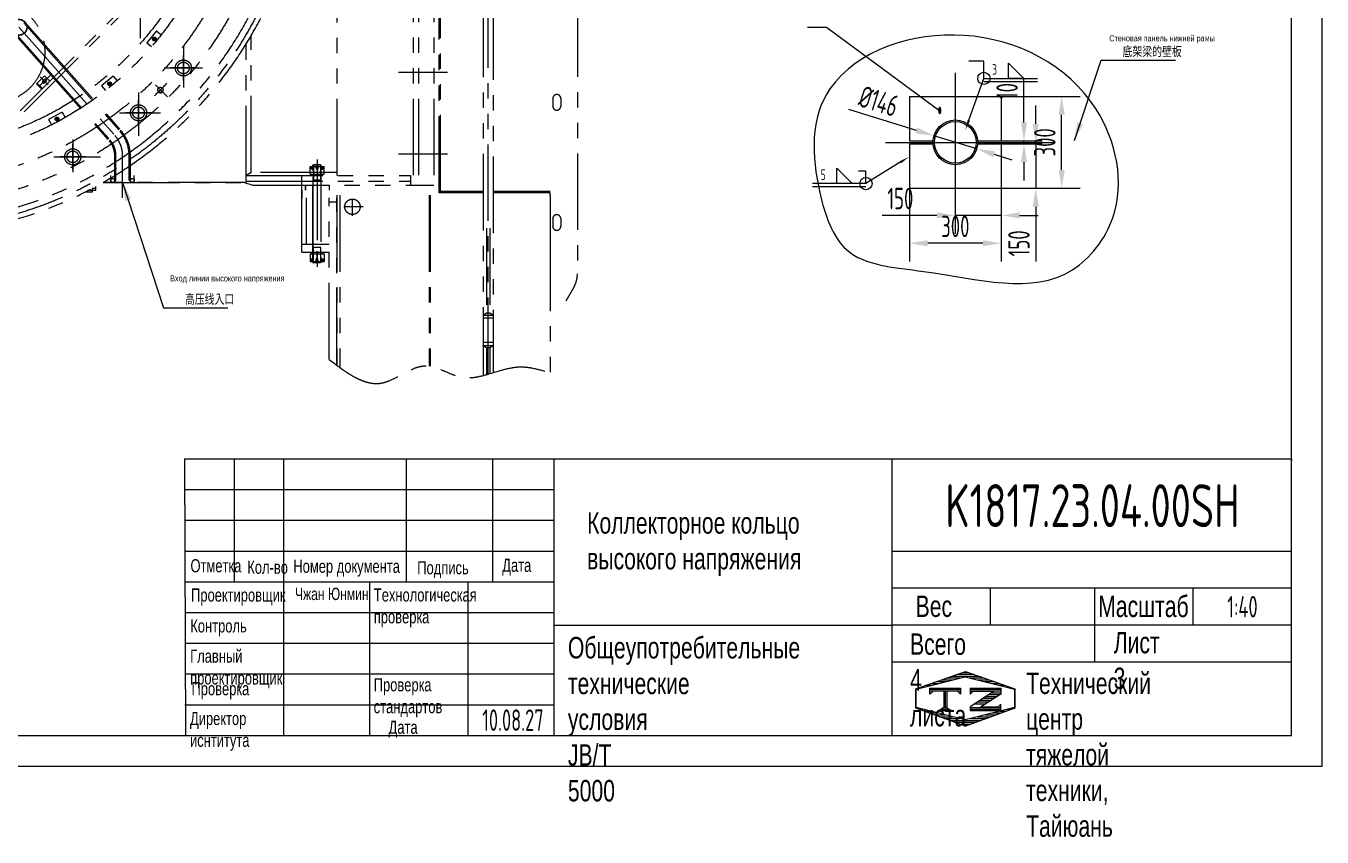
# Model space of a CAD drawing. Header units: millimetres. Extents: x 0 to 16800, y -463 to 11880.
# Drawn here: x 8334 to 16800, y -463 to 4831 of the extents above; entities that cross this region are included whole.
import ezdxf
from ezdxf.enums import TextEntityAlignment as Align

# ---------------------------------------------------------------- set-up
doc = ezdxf.new("R2010")
doc.units = ezdxf.units.MM
doc.header["$LTSCALE"] = 400
for name, pattern in [('F', [0.75, 0.5, -0.25]), ('G', [2, 1.25, -0.25, 0.25, -0.25]), ('K', [2.5, 1.25, -0.25, 0.25, -0.25, 0.25, -0.25])]:
    doc.linetypes.add(name, pattern=pattern)
for name, color, linetype in [('01', 7, 'Continuous'), ('02', 1, 'Continuous'), ('04', 2, 'F'), ('05', 4, 'G'), ('07', 6, 'K'), ('08', 1, 'Continuous'), ('11', 3, 'Continuous'), ('13', 3, 'Continuous'), ('THICK', 7, 'Continuous')]:
    doc.layers.add(name, color=color, linetype=linetype)
doc.styles.get("Standard").update_dxf_attribs({"font": 'isocp', "width": 0.707, "bigfont": 'intecad.shx'})
doc.dimstyles.new('INTE', dxfattribs={"dimscale": 40, "dimtxt": 3.5, "dimasz": 3, "dimexe": 3, "dimexo": 0, "dimgap": 1, "dimtad": 1, "dimdec": 1, "dimdsep": 46, "dimtxsty": 'Standard', "dimcen": 0, "dimclrd": 1, "dimclre": 1, "dimclrt": 3, "dimaunit": 1, "dimadec": 0, "dimazin": 0, "dimtfac": 1, "dimtdec": 1, "dimtmove": 0, "dimatfit": 0, "dimfxl": 1, "dimarcsym": 0})

# ---------------------------------------------------------------- blocks, each defined once
blk = doc.blocks.new('fesfewr')
at = {"layer": '07', "color": 6, "linetype": 'K'}
for p, q in [((41078.7, 9495), (41078.7, 4929.7)), ((41114.2, 9495), (41114.2, 4929.7)), ((41212.9, 9495), (41212.9, 4929.7)), ((40581.3, 4993), (40581.3, 9438)), ((38511.3, 5415.2), (39568.6, 6472.4)), ((38537.3, 5408.6), (39584.8, 6456.2)), ((39296.4, 5889.8), (39296.4, 6221.8)), ((39402.1, 5937.7), (39338.7, 5860.4)), ((39402.1, 5937.7), (39433.1, 5912.3)), ((39338.7, 5860.4), (39369.6, 5835)), ((39376, 5892.6), (39399.3, 5877)), ((39395.8, 5896.2), (39380, 5872.6)), ((39384.5, 5891.7), (39380, 5885.1)), ((39380, 5885.1), (39383.6, 5877.9)), ((39383.6, 5877.9), (39391.6, 5877.4)), ((39392.5, 5891.2), (39384.5, 5891.7)), ((39391.6, 5877.4), (39396, 5884)), ((39396, 5884), (39392.5, 5891.2)), ((39987.4, 4948.5), (39987.4, 5852.3)), ((40020.4, 5014), (40020.4, 5907.5)), ((39577.7, 5832.8), (39577.7, 5568.1)), ((39577.7, 5612.8), (39577.7, 5778)), ((39452.5, 5695.4), (39701.6, 5695.4)), ((39660.2, 5695.4), (39495.1, 5695.4)), ((38670.2, 5644.8), (38617.2, 5591.7)), ((38652.5, 5556.4), (38617.2, 5591.7)), ((38656.7, 5560.6), (38621.4, 5596)), ((38638.8, 5578), (38707.2, 5646.4)), ((38694.2, 5585.4), (38641.6, 5638)), ((38660.3, 5612.2), (38667.4, 5619.3)), ((38705.5, 5609.4), (38670.2, 5644.8)), ((38673, 5599.5), (38680.1, 5606.6)), ((39120, 5641.7), (39042.7, 5578.2)), ((39085.6, 5602.5), (39105.4, 5582.7)), ((39105.7, 5602.2), (39085.6, 5582.1)), ((39093.7, 5600), (39088.1, 5594.4)), ((39088.1, 5594.4), (39090.1, 5586.7)), ((39101.5, 5598), (39093.7, 5600)), ((39097.9, 5584.6), (39103.5, 5590.2)), ((39103.5, 5590.2), (39101.5, 5598)), ((39120, 5641.7), (39145.4, 5610.7)), ((41301.9, 5666.2), (40982, 5666.2)), ((39042.7, 5578.2), (39068.1, 5547.3)), ((39090.1, 5586.7), (39097.9, 5584.6)), ((39284.9, 5534.6), (39284.9, 5251.6)), ((39394.9, 5585.5), (39473.9, 5506.5)), ((39284.9, 5320.1), (39284.9, 5485.3)), ((38785.5, 5406.4), (38697.3, 5359.2)), ((38697.3, 5359.2), (38716.2, 5324)), ((38763.8, 5370.5), (38740.2, 5354.7)), ((38744.1, 5374.7), (38759.7, 5351.4)), ((38751.6, 5370.7), (38745, 5366.3)), ((38745, 5366.3), (38745.5, 5358.3)), ((38745.5, 5358.3), (38752.7, 5354.7)), ((38758.8, 5367.2), (38751.6, 5370.7)), ((38752.7, 5354.7), (38759.3, 5359.2)), ((38759.3, 5359.2), (38758.8, 5367.2)), ((38785.5, 5406.4), (38804.4, 5371.1)), ((39159.9, 5402.7), (39428.3, 5402.7)), ((39367.5, 5402.7), (39202.4, 5402.7)), ((38855, 5229.5), (38855, 5016.1)), ((38855, 5032.8), (38855, 5198)), ((38731.9, 5115.4), (39037, 5115.4)), ((38937.5, 5115.4), (38772.4, 5115.4)), ((40450.8, 5085.4), (40450.8, 4870.7)), ((41301.9, 5132.8), (40982, 5132.8)), ((40020.4, 5014), (39987.4, 4993)), ((40581.3, 5014), (40020.4, 5014)), ((39006.4, 4898), (39006.4, 4922.6)), ((39976.3, 4948), (39052, 4948)), ((39052.9, 4948.5), (39987.4, 4948.5)), ((39976.3, 4948), (40030.7, 4929.7)), ((39987.4, 4993), (41060.4, 4993)), ((39987.4, 4955.9), (41060.4, 4955.9)), ((40030.7, 4929.7), (41212.9, 4929.7)), ((41060.4, 4993), (41060.4, 4929.7)), ((38980.9, 4884.5), (38933.4, 4884.5)), ((38959.8, 4898), (39006.4, 4898)), ((38980.9, 4909), (38980.9, 4884.5)), ((38982.8, 4910), (39006.4, 4910))]:
    blk.add_line(p, q, dxfattribs=at)
at = {"layer": '07', "color": 6, "linetype": 'K', "ltscale": 1.333333}
for p, q in [((38465.4, 5926.8), (39091.8, 5220.9)), ((38471.4, 5932.1), (39097.8, 5226.2)), ((38503.6, 5960.7), (39130, 5254.8)), ((38535.7, 5989.2), (39162.1, 5283.3)), ((38541.7, 5994.5), (39168.1, 5288.6)), ((39129.4, 4958), (39129.4, 5122)), ((39137.4, 4962), (39137.4, 5122)), ((39180.4, 4846.7), (39180.4, 5122)), ((39223.4, 4962), (39223.4, 5122)), ((39231.4, 4958), (39231.4, 5122)), ((39104.4, 4948), (39104.4, 4993)), ((39133.4, 4958), (39124.2, 4950.9)), ((39129.4, 4958), (39133.4, 4958)), ((39133.4, 4958), (39137.4, 4962)), ((39227.4, 4958), (39223.4, 4962)), ((39227.4, 4958), (39231.4, 4958)), ((39227.4, 4958), (39236.5, 4950.9)), ((39256.4, 4948), (39256.4, 4993))]:
    blk.add_line(p, q, dxfattribs=at)
at = {"layer": '07', "color": 6, "linetype": 'K'}
for centre, radius in [((37758.4, 7222), 2583.9), ((37758.4, 7222), 2432), ((37758.4, 7222), 2286), ((37758.4, 7222), 2126), ((37758.4, 7222), 2057.4), ((38342.4, 5799.5), 330), ((38503.6, 5960.7), 52.5), ((38503.6, 5960.7), 51), ((39388, 5884.6), 12), ((39388, 5884.6), 8), ((39577.7, 5695.4), 52.5), ((39577.7, 5695.4), 38), ((39577.7, 5695.4), 38), ((39095.8, 5592.3), 12), ((39095.8, 5592.3), 8), ((39427.7, 5552.7), 17), ((39284.9, 5402.7), 52.5), ((39284.9, 5402.7), 38), ((39284.9, 5402.7), 38), ((38752.2, 5362.7), 12), ((38752.2, 5362.7), 8), ((38855, 5115.4), 52.5), ((38855, 5115.4), 38), ((38855, 5115.4), 38)]:
    blk.add_circle(centre, radius, dxfattribs=at)
at = {"layer": '07', "color": 6, "linetype": 'K', "ltscale": 1.333333}
for centre in [(39116.9, 4961), (39243.9, 4961)]:
    blk.add_circle(centre, 12.5, dxfattribs=at)
at = {"layer": '07', "color": 6, "linetype": 'K'}
for centre, radius, start, end in [((37758.4, 7222), 2616.2, 277.90977, 74.90107), ((37758.4, 7222), 2543.4, 278.73819, 81.26181), ((38666.6, 5605.9), 9, 135, 315), ((38673.7, 5612.9), 9, 315, 135), ((37758.4, 7222), 2360.7, 313.7054, 316.4616), ((39427.7, 5552.7), 19, 135, 45.23057)]:
    blk.add_arc(centre, radius, start, end, dxfattribs=at)
at = {"layer": '07', "color": 6, "linetype": 'K', "ltscale": 1.333333}
for radius in [200, 243, 251, 149, 157]:
    blk.add_arc((38980.4, 5122), radius, 0, 41.58483, dxfattribs=at)
blk = doc.blocks.new('*D113')
at = {"layer": '08', "color": 1, "lineweight": -2, "ltscale": 2}
for p, q in [((14404.6, 3728.9), (14404.6, 3474.6)), ((14704.6, 3771.2), (14704.6, 3474.6)), ((14284.6, 3594.6), (13926.2, 3594.6)), ((14704.6, 3594.6), (14404.6, 3594.6)), ((14824.6, 3594.6), (14944.6, 3594.6))]:
    blk.add_line(p, q, dxfattribs=at)
at = {"layer": '08', "color": 1, "ltscale": 2}
for points in [[(14284.6, 3614.6), (14284.6, 3574.6), (14404.6, 3594.6)], [(14824.6, 3614.6), (14824.6, 3574.6), (14704.6, 3594.6)]]:
    blk.add_solid(points, dxfattribs=at)
at = {"layer": 'Defpoints', "color": 0, "ltscale": 2}
for p in [(14404.6, 3728.9), (14704.6, 3771.2), (14404.6, 3594.6)]:
    blk.add_point(p, dxfattribs=at)
at = {"layer": '08', "color": 3, "ltscale": 2, "insert": (14045.4, 3704.6), "char_height": 140, "attachment_point": 5}
blk.add_mtext('150', dxfattribs=at)
blk = doc.blocks.new('*D114')
at = {"layer": '08', "color": 1, "lineweight": -2, "ltscale": 2}
for p, q in [((14104.6, 3771.2), (14104.6, 3292.7)), ((14704.6, 3771.2), (14704.6, 3292.7)), ((14584.6, 3412.7), (14224.6, 3412.7))]:
    blk.add_line(p, q, dxfattribs=at)
at = {"layer": '08', "color": 1, "ltscale": 2}
for points in [[(14224.6, 3432.7), (14224.6, 3392.7), (14104.6, 3412.7)], [(14584.6, 3432.7), (14584.6, 3392.7), (14704.6, 3412.7)]]:
    blk.add_solid(points, dxfattribs=at)
at = {"layer": 'Defpoints', "color": 0, "ltscale": 2}
for p in [(14104.6, 3771.2), (14704.6, 3771.2), (14104.6, 3412.7)]:
    blk.add_point(p, dxfattribs=at)
at = {"layer": '08', "color": 3, "ltscale": 2, "insert": (14404.6, 3522.7), "char_height": 140, "attachment_point": 5}
blk.add_mtext('300', dxfattribs=at)
blk = doc.blocks.new('*D115')
at = {"layer": '08', "color": 1, "lineweight": -2, "ltscale": 2}
for p, q in [((14929.8, 4191.2), (14929.8, 4311.2)), ((14757.4, 4071.2), (15049.8, 4071.2)), ((14929.8, 4071.2), (14929.8, 3771.2)), ((14704.6, 3771.2), (15049.8, 3771.2)), ((14929.8, 3651.2), (14929.8, 3292.7))]:
    blk.add_line(p, q, dxfattribs=at)
at = {"layer": '08', "color": 1, "ltscale": 2}
for points in [[(14909.8, 4191.2), (14949.8, 4191.2), (14929.8, 4071.2)], [(14909.8, 3651.2), (14949.8, 3651.2), (14929.8, 3771.2)]]:
    blk.add_solid(points, dxfattribs=at)
at = {"layer": 'Defpoints', "color": 0, "ltscale": 2}
for p in [(14757.4, 4071.2), (14704.6, 3771.2), (14929.8, 3771.2)]:
    blk.add_point(p, dxfattribs=at)
at = {"layer": '08', "color": 3, "ltscale": 2, "insert": (14819.8, 3411.9), "char_height": 140, "attachment_point": 5, "rotation": 90}
blk.add_mtext('150', dxfattribs=at)
blk = doc.blocks.new('*D116')
at = {"layer": '08', "color": 1, "lineweight": -2, "ltscale": 2}
for p, q in [((14704.6, 4371.2), (15219.1, 4371.2)), ((15099.1, 3891.2), (15099.1, 4251.2)), ((14704.6, 3771.2), (15219.1, 3771.2))]:
    blk.add_line(p, q, dxfattribs=at)
at = {"layer": '08', "color": 1, "ltscale": 2}
for points in [[(15079.1, 4251.2), (15119.1, 4251.2), (15099.1, 4371.2)], [(15079.1, 3891.2), (15119.1, 3891.2), (15099.1, 3771.2)]]:
    blk.add_solid(points, dxfattribs=at)
at = {"layer": 'Defpoints', "color": 0, "ltscale": 2}
for p in [(14704.6, 4371.2), (15099.1, 4371.2), (14704.6, 3771.2)]:
    blk.add_point(p, dxfattribs=at)
at = {"layer": '08', "color": 3, "ltscale": 2, "insert": (14989.1, 4071.2), "char_height": 140, "attachment_point": 5, "rotation": 90}
blk.add_mtext('300', dxfattribs=at)
blk = doc.blocks.new('*D117')
at = {"layer": '08', "color": 1, "lineweight": -2, "ltscale": 2}
for p, q in [((14852.8, 4201.2), (14852.8, 4490.3)), ((14704.6, 4081.2), (14972.8, 4081.2)), ((14852.8, 4061.2), (14852.8, 4081.2)), ((14704.6, 4061.2), (14972.8, 4061.2)), ((14852.8, 3941.2), (14852.8, 3821.2))]:
    blk.add_line(p, q, dxfattribs=at)
at = {"layer": '08', "color": 1, "ltscale": 2}
for points in [[(14832.8, 4201.2), (14872.8, 4201.2), (14852.8, 4081.2)], [(14832.8, 3941.2), (14872.8, 3941.2), (14852.8, 4061.2)]]:
    blk.add_solid(points, dxfattribs=at)
at = {"layer": 'Defpoints', "color": 0, "ltscale": 2}
for p in [(14704.6, 4081.2), (14852.8, 4081.2), (14704.6, 4061.2)]:
    blk.add_point(p, dxfattribs=at)
at = {"layer": '08', "color": 3, "ltscale": 2, "insert": (14742.8, 4405.7), "char_height": 140, "attachment_point": 5, "rotation": 90}
blk.add_mtext('10', dxfattribs=at)
blk = doc.blocks.new('*D124')
at = {"layer": '08', "color": 1, "lineweight": -2, "ltscale": 2}
for p, q in [((14150.3, 4149.2), (13708.4, 4284.9)), ((14544.2, 4028.3), (14265, 4114)), ((14658.9, 3993.1), (14773.6, 3957.9))]:
    blk.add_line(p, q, dxfattribs=at)
at = {"layer": '08', "color": 1, "ltscale": 2}
for points in [[(14156.2, 4168.3), (14144.5, 4130.1), (14265, 4114)], [(14664.8, 4012.2), (14653, 3974), (14544.2, 4028.3)]]:
    blk.add_solid(points, dxfattribs=at)
at = {"layer": 'Defpoints', "color": 0, "ltscale": 2}
for p in [(14265, 4114), (14544.2, 4028.3)]:
    blk.add_point(p, dxfattribs=at)
at = {"layer": '08', "color": 3, "ltscale": 2, "insert": (13904.3, 4339.8), "char_height": 140, "attachment_point": 5, "rotation": 342.93214}
blk.add_mtext('%%c146', dxfattribs=at)
blk = doc.blocks.new('*U151')
at = {"layer": '01'}
for points in [[(415, 5), (415, 292)], [(25, 5), (415, 5)]]:
    blk.add_lwpolyline(points, dxfattribs=at)
at = {"layer": '02'}
for points in [[(420, 0), (420, 297)], [(0, 0), (420, 0)]]:
    blk.add_lwpolyline(points, dxfattribs=at)
blk = doc.blocks.new('*X155')
at = {"color": 0}
for p, q in [((127.06, 7.8), (132.06, 7.8)), ((127.06, 7.5), (132.06, 7.5)), ((127.06, 7.2), (127.32, 7.2)), ((129.7, 6.6), (131.51, 6.6)), ((130.16, 6.9), (131.98, 6.9)), ((130.62, 7.2), (132.06, 7.2)), ((127.84, 5.4), (129.64, 5.4)), ((128.3, 5.7), (130.1, 5.7)), ((128.77, 6), (130.57, 6)), ((129.23, 6.3), (131.04, 6.3))]:
    blk.add_line(p, q, dxfattribs=at)
blk = doc.blocks.new('*X156')
at = {"color": 0}
for p, q in [((127.06, 4.8), (132.06, 4.8)), ((127.06, 4.5), (132.06, 4.5)), ((131.84, 5.1), (132.06, 5.1))]:
    blk.add_line(p, q, dxfattribs=at)
blk = doc.blocks.new('*X154')
at = {"color": 0}
for p, q in [((122.34, 4.5), (123.72, 4.5)), ((122.82, 4.8), (123.24, 4.8))]:
    blk.add_line(p, q, dxfattribs=at)
blk = doc.blocks.new('*X153')
at = {"color": 0}
for p, q in [((120.53, 7.8), (125.53, 7.8)), ((120.53, 7.5), (125.53, 7.5)), ((120.53, 7.2), (120.79, 7.2)), ((125.27, 7.2), (125.53, 7.2))]:
    blk.add_line(p, q, dxfattribs=at)
blk = doc.blocks.new('*X152')
at = {"color": 0}
for p, q in [((120.66, 8.7), (121.92, 8.7)), ((121.52, 9), (123.12, 9)), ((122.38, 9.3), (124.32, 9.3)), ((123.24, 9.6), (125.52, 9.6)), ((124.1, 9.9), (128.52, 9.9)), ((124.97, 10.2), (127.67, 10.2)), ((125.83, 10.5), (126.82, 10.5)), ((127.02, 9.6), (129.37, 9.6)), ((128.22, 9.3), (130.22, 9.3)), ((129.42, 9), (131.07, 9)), ((130.62, 8.7), (131.92, 8.7)), ((118.22, 7.8), (118.32, 7.8)), ((118.22, 7.5), (118.27, 7.5)), ((118.22, 7.2), (118.27, 7.2)), ((118.22, 6.9), (118.27, 6.9)), ((118.22, 6.6), (118.27, 6.6)), ((118.94, 8.1), (119.52, 8.1)), ((119.8, 8.4), (120.72, 8.4)), ((131.82, 8.4), (132.77, 8.4)), ((133.02, 8.1), (133.62, 8.1)), ((134.22, 7.8), (134.32, 7.8)), ((134.27, 7.5), (134.32, 7.5)), ((134.27, 7.2), (134.32, 7.2)), ((134.27, 6.9), (134.32, 6.9)), ((134.27, 6.6), (134.32, 6.6)), ((118.22, 6.3), (118.27, 6.3)), ((118.22, 6), (118.27, 6)), ((118.22, 5.7), (118.27, 5.7)), ((118.22, 5.4), (118.27, 5.4)), ((118.22, 5.1), (118.27, 5.1)), ((118.22, 4.8), (118.27, 4.8)), ((118.79, 4.5), (119.42, 4.5)), ((133.12, 4.5), (133.76, 4.5)), ((134.27, 6.3), (134.32, 6.3)), ((134.27, 6), (134.32, 6)), ((134.27, 5.7), (134.32, 5.7)), ((134.27, 5.4), (134.32, 5.4)), ((134.27, 5.1), (134.32, 5.1)), ((134.27, 4.8), (134.32, 4.8)), ((119.61, 4.2), (120.62, 4.2)), ((120.43, 3.9), (121.82, 3.9)), ((121.26, 3.6), (123.02, 3.6)), ((122.08, 3.3), (124.22, 3.3)), ((122.91, 3), (125.42, 3)), ((123.73, 2.7), (128.89, 2.7)), ((124.55, 2.4), (128.07, 2.4)), ((127.12, 3), (129.7, 3)), ((128.32, 3.3), (130.51, 3.3)), ((129.52, 3.6), (131.32, 3.6)), ((130.72, 3.9), (132.14, 3.9)), ((131.92, 4.2), (132.95, 4.2)), ((125.38, 2.1), (127.26, 2.1)), ((126.2, 1.8), (126.45, 1.8))]:
    blk.add_line(p, q, dxfattribs=at)

msp = doc.modelspace()

# ---------------------------------------------------------------- linework, layer by layer
at = {"layer": '01', "ltscale": 2}
for p, q in [((14591.27, 4601.05), (14493.56, 4601.05)), ((14591.27, 4489), (14591.27, 4601.05)), ((13821.03, 3882.91), (13771.53, 3882.91)), ((13821.03, 3801.76), (13821.03, 3882.91))]:
    msp.add_line(p, q, dxfattribs=at)
at = {"layer": '01', "color": 7, "linetype": 'Continuous', "ltscale": 2}
for p, q in [((14104.61, 4371.15), (14704.61, 4371.15)), ((14104.61, 4371.15), (14104.61, 4081.15)), ((14704.61, 4371.15), (14704.61, 4081.15)), ((14104.61, 4081.15), (14258.95, 4081.15)), ((14550.26, 4081.15), (14704.61, 4081.15)), ((14104.61, 4061.15), (14258.95, 4061.15)), ((14104.61, 4061.15), (14104.61, 3771.15)), ((14550.26, 4061.15), (14704.61, 4061.15)), ((14704.61, 4061.15), (14704.61, 3771.15)), ((14104.61, 3771.15), (14704.61, 3771.15))]:
    msp.add_line(p, q, dxfattribs=at)
at = {"layer": '01', "ltscale": 2}
for points in [[(14751.27, 4589), (14851.27, 4489), (14751.27, 4489)], [(13631.03, 3901.76), (13731.03, 3801.76), (13631.03, 3801.76)]]:
    msp.add_lwpolyline(points, close=True, dxfattribs=at)
for centre in [(14591.27, 4489), (13821.03, 3801.76)]:
    msp.add_circle(centre, 40, dxfattribs=at)
at = {"layer": '01', "color": 7, "linetype": 'Continuous', "ltscale": 2}
for radius in [146, 136]:
    msp.add_circle((14404.61, 4071.15), radius, dxfattribs=at)
at = {"layer": '01'}
for p in [(16600, 2001.8), (16600, 1997.74), (16600, 1997.02)]:
    msp.add_point(p, dxfattribs=at)
at = {"layer": '02', "ltscale": 2}
for p, q in [((13563.91, 4821.06), (13439.91, 4821.06)), ((14302.93, 4274.12), (13563.91, 4821.06))]:
    msp.add_line(p, q, dxfattribs=at)
for points in [[(14493.16, 4215.73), (14591.27, 4489), (14941.27, 4489)], [(14045.15, 3940.99), (13821.03, 3801.76), (13471.03, 3801.76)]]:
    msp.add_lwpolyline(points, dxfattribs=at)
for points in [[(14469.5, 4149.84, 0, 16, 0), (14493.16, 4215.73, 16, 16, 0)], [(14104.61, 3977.92, 0, 16, 0), (14045.15, 3940.99, 16, 16, 0)]]:
    msp.add_lwpolyline(points, format="xyseb", dxfattribs=at)
at = {"layer": '02', "ltscale": 2, "start_tangent": (0.5732678, 0.8193681), "end_tangent": (0.5732678, 0.8193681)}
msp.add_spline([(13585.09, 4419.8), (14459.71, 4769.42), (15323.4, 4288.69), (15432.73, 3578.52), (15170.34, 3239.82), (14197.32, 3228.9), (13694.42, 3370.93), (13519.49, 3742.4), (13585.09, 4419.8)], degree=3, dxfattribs=at)
at = {"layer": '04', "ltscale": 2}
for p, q in [((14591.27, 4468), (14941.27, 4468)), ((13821.03, 3780.76), (13471.03, 3780.76))]:
    msp.add_line(p, q, dxfattribs=at)
at = {"layer": '05', "ltscale": 2}
for p, q in [((14404.61, 4525.4), (14404.61, 3558.52)), ((13949.36, 4071.15), (14892.23, 4071.15))]:
    msp.add_line(p, q, dxfattribs=at)
at = {"layer": '07', "color": 6, "linetype": 'K'}
for p, q in [((11353.45, 2558.15), (11353.45, 10130.81)), ((11321.45, 4996.51), (11321.45, 2549.41)), ((11935.95, 4999.54), (11935.95, 3212.41)), ((11033.95, 3742.82), (11033.95, 4946.48)), ((11041.88, 3750.76), (11041.88, 4949.68)), ((11385.45, 4978.73), (11385.45, 2567.72)), ((11775.45, 4357.32), (11775.45, 4307.32)), ((11827.45, 4357.32), (11827.45, 4307.32)), ((10189.66, 3914.32), (10282.03, 3914.32)), ((10189.66, 3864.32), (10189.66, 3914.32)), ((10198.78, 3896.32), (10198.78, 3914.32)), ((10204.28, 3896.32), (10198.78, 3896.32)), ((10204.28, 3896.32), (10204.28, 3914.32)), ((10208.85, 3921.82), (10214.04, 3924.82)), ((10260.85, 3921.82), (10208.85, 3921.82)), ((10208.85, 3287.82), (10208.85, 3921.82)), ((10211.85, 3923.55), (10211.85, 3824.82)), ((10257.85, 3924.82), (10214.04, 3924.82)), ((10230.35, 3914.32), (10230.35, 3896.32)), ((10241.35, 3896.32), (10230.35, 3896.32)), ((10235.85, 3959.75), (10235.85, 3239.51)), ((10235.85, 3946.79), (10235.85, 3732.02)), ((10235.85, 3933.68), (10235.85, 3273.47)), ((10235.85, 3926.62), (10235.85, 3847.4)), ((10241.35, 3914.32), (10241.35, 3896.32)), ((10260.85, 3921.82), (10257.85, 3924.82)), ((10257.85, 3924.82), (10257.85, 3824.82)), ((10260.85, 3921.82), (10260.85, 3287.82)), ((10267.41, 3896.32), (10267.41, 3914.32)), ((10267.41, 3896.32), (10272.91, 3896.32)), ((10272.91, 3896.32), (10272.91, 3914.32)), ((10282.03, 3864.32), (10282.03, 3914.32)), ((10135.95, 3353.82), (10135.95, 3854.32)), ((10189.66, 3864.32), (10282.03, 3864.32)), ((10198.75, 3854.32), (10198.75, 3864.32)), ((10198.75, 3854.32), (10272.95, 3854.32)), ((10208.85, 3845.82), (10208.85, 3366.82)), ((10260.85, 3824.82), (10208.85, 3824.82)), ((10272.95, 3854.32), (10272.95, 3864.32)), ((10135.95, 3758.82), (10135.95, 3708.82)), ((10160.95, 3790.92), (10314.95, 3790.92)), ((10160.95, 3790.92), (10160.95, 3758.82)), ((10160.95, 3758.82), (10160.95, 3790.92)), ((10314.95, 3790.92), (10314.95, 3758.82)), ((10364.95, 3726.82), (10364.95, 2616.44)), ((10383.95, 3726.82), (10383.95, 2602.42)), ((10968.35, 3726.82), (10968.35, 2611.27)), ((10974.95, 3726.82), (10974.95, 2610.27)), ((11041.88, 3750.76), (11033.95, 3742.82)), ((11321.45, 3742.82), (11033.95, 3742.82)), ((11321.45, 3750.76), (11041.88, 3750.76)), ((11757.95, 3750.76), (11385.45, 3750.76)), ((11757.95, 3742.82), (11385.45, 3742.82)), ((11757.95, 3723.82), (11757.95, 3742.82)), ((10165.95, 3403.82), (10165.95, 3708.82)), ((10314.95, 2654.46), (10314.95, 3708.82)), ((10314.95, 3683.82), (10364.95, 3683.82)), ((10364.95, 2616.44), (10364.95, 3708.82)), ((10537, 3650.82), (10411.54, 3650.82)), ((10466.95, 3592.16), (10466.95, 3698.99)), ((11757.95, 3723.82), (11757.95, 3470.44)), ((11775.45, 3573.32), (11775.45, 3523.32)), ((11827.45, 3573.32), (11827.45, 3523.32)), ((11343.45, 3510.51), (11343.45, 2957.97)), ((11363.45, 3510.51), (11363.45, 2957.97)), ((10139.95, 3403.82), (10135.95, 3403.82)), ((10135.95, 3353.82), (10135.95, 3403.82)), ((10314.95, 3403.82), (10136.95, 3403.82)), ((10314.95, 3403.82), (10162.95, 3403.82)), ((11757.95, 3470.44), (11757.95, 2567.01)), ((10135.95, 3353.82), (10314.95, 3353.82)), ((10189.66, 3343.82), (10282.03, 3343.82)), ((10189.66, 3343.82), (10189.66, 3293.82)), ((10198.75, 3353.82), (10272.95, 3353.82)), ((10198.75, 3353.82), (10198.75, 3343.82)), ((10198.78, 3311.82), (10198.78, 3293.82)), ((10204.28, 3311.82), (10198.78, 3311.82)), ((10204.28, 3311.82), (10204.28, 3293.82)), ((10260.85, 3384.82), (10208.85, 3384.82)), ((10211.85, 3286.09), (10211.85, 3384.82)), ((10241.35, 3311.82), (10230.35, 3311.82)), ((10230.35, 3293.82), (10230.35, 3311.82)), ((10235.85, 3281.52), (10235.85, 3360.75)), ((10241.35, 3293.82), (10241.35, 3311.82)), ((10257.85, 3384.82), (10257.85, 3286.09)), ((10267.41, 3311.82), (10267.41, 3293.82)), ((10267.41, 3311.82), (10272.91, 3311.82)), ((10272.91, 3311.82), (10272.91, 3293.82)), ((10272.95, 3353.82), (10272.95, 3343.82)), ((10282.03, 3343.82), (10282.03, 3293.82)), ((10189.66, 3293.82), (10282.03, 3293.82)), ((10260.85, 3287.82), (10208.85, 3287.82)), ((10208.85, 3287.82), (10214.04, 3284.82)), ((10255.65, 3284.82), (10214.04, 3284.82)), ((10260.85, 3287.82), (10255.65, 3284.82)), ((11862.73, 3037.91), (11912.1, 3123.41)), ((11321.45, 2944.34), (11343.45, 2957.97)), ((11321.45, 2957.52), (11321.45, 2759.52)), ((11321.45, 2943.06), (11385.45, 2943.06)), ((11385.45, 2924.5), (11321.45, 2924.5)), ((11343.45, 2957.97), (11363.45, 2957.97)), ((11363.45, 2957.97), (11385.45, 2944.34)), ((11385.45, 2764.81), (11321.45, 2764.81)), ((11321.45, 2746.25), (11385.45, 2746.25)), ((11321.45, 2744.98), (11343.45, 2731.35)), ((11343.45, 2731.35), (11343.45, 2555.29)), ((11343.45, 2731.35), (11363.45, 2731.35)), ((11363.45, 2731.35), (11385.45, 2744.98)), ((11363.45, 2731.35), (11363.45, 2561.08))]:
    msp.add_line(p, q, dxfattribs=at)
for centre, radius in [((10235.85, 3906.82), 5), ((10466.95, 3650.82), 50), ((10235.85, 3302.82), 5)]:
    msp.add_circle(centre, radius, dxfattribs=at)
for centre, radius, start, end in [((11801.45, 4357.32), 26, 0, 180), ((11801.45, 4307.32), 26, 180, 0), ((11801.45, 3573.32), 26, 0, 180), ((11801.45, 3523.32), 26, 180, 0), ((11757.95, 3212.41), 178, 330, 0)]:
    msp.add_arc(centre, radius, start, end, dxfattribs=at)
msp.add_spline([(10314.95, 2654.46), (10662.98, 2501.33), (10948.95, 2612.7), (11174.21, 2539.62), (11557.81, 2605.63), (11757.95, 2567.01)], degree=3, dxfattribs=at)
at = {"layer": 'THICK'}
for p, q in [((9370.71, 2005.95), (9376.19, 200)), ((9370.71, 2005.95), (16600, 2005.95)), ((9697.14, 2005.08), (9697.14, 2005.95)), ((9697.24, 1203.31), (9697.24, 2005.95)), ((10018.3, 200), (10018.3, 2005.95)), ((10820.95, 1203.31), (10820.95, 2005.95)), ((11382.8, 1203.31), (11382.8, 2005.95)), ((11784.12, 200), (11784.12, 2005.95)), ((13991.4, 200), (13991.4, 2005.95)), ((16600, 200), (16600, 2005.95)), ((9376.19, 1403.97), (11784.12, 1403.97)), ((13991.4, 1403.97), (16600, 1403.97)), ((9376.19, 1203.31), (11784.12, 1203.31)), ((10580.16, 200), (10580.16, 1203.31)), ((11222.27, 200), (11222.27, 1203.31)), ((13991.4, 1163.18), (16600, 1163.18)), ((14633.52, 922.38), (14633.52, 1163.18)), ((15315.77, 681.59), (15315.77, 1163.18)), ((15957.88, 922.38), (15957.88, 1163.18)), ((11784.12, 918.9), (13991.4, 918.9)), ((13991.4, 922.38), (16600, 922.38)), ((13991.4, 681.59), (16600, 681.59)), ((9376.19, 200), (16600, 200))]:
    msp.add_line(p, q, dxfattribs=at)
at = {"layer": 'THICK', "color": 3}
for p, q in [((9376.19, 1805.29), (11784.12, 1805.29)), ((9376.19, 1604.63), (11784.12, 1604.63)), ((9376.19, 1002.65), (11784.12, 1002.65)), ((9376.19, 801.98), (11784.12, 801.98)), ((9376.19, 601.32), (11784.12, 601.32)), ((14145.99, 505.25), (14471.27, 618.54)), ((14471.27, 618.54), (14792.32, 505.25)), ((14148.11, 502.7), (14469.16, 582.96)), ((14238.76, 468.86), (14238.76, 508.99)), ((14238.76, 508.99), (14439.43, 508.99)), ((14439.43, 508.99), (14439.43, 468.86)), ((14469.16, 582.96), (14790.22, 502.7)), ((14500.87, 508.99), (14500.87, 468.86)), ((14500.87, 508.99), (14701.53, 508.99)), ((14701.53, 508.99), (14701.53, 468.86)), ((14145.99, 379.08), (14145.99, 505.25)), ((14148.11, 382.3), (14148.11, 502.7)), ((14258.83, 488.93), (14238.76, 468.86)), ((14419.36, 488.93), (14258.83, 488.93)), ((14330.31, 489.12), (14330.31, 379.04)), ((14339.09, 489.12), (14339.09, 379.04)), ((14349.12, 489.12), (14349.12, 379.04)), ((14439.43, 468.86), (14419.36, 488.93)), ((14500.87, 468.86), (14520.94, 488.93)), ((14658.89, 488.93), (14500.87, 386.69)), ((14520.94, 488.93), (14658.89, 488.93)), ((14701.53, 469.24), (14598.73, 403.45)), ((14790.22, 502.7), (14790.22, 382.3)), ((14792.32, 505.25), (14792.32, 379.08)), ((9376.19, 400.66), (11784.12, 400.66)), ((14471.27, 260.64), (14145.99, 379.08)), ((14469.16, 302.04), (14148.11, 382.3)), ((14339.09, 388.22), (14300.21, 363.75)), ((14300.21, 363.75), (14339.09, 363.75)), ((14339.09, 388.22), (14377.97, 363.75)), ((14377.97, 363.75), (14339.09, 363.75)), ((14790.22, 382.3), (14469.16, 302.04)), ((14792.32, 379.08), (14471.27, 260.64)), ((14500.87, 386.69), (14500.87, 363.75)), ((14500.87, 363.75), (14701.53, 363.75)), ((14598.73, 403.45), (14568.06, 383.82)), ((14681.46, 383.82), (14568.06, 383.82)), ((14701.53, 403.89), (14681.46, 383.82)), ((14701.53, 363.75), (14701.53, 403.89))]:
    msp.add_line(p, q, dxfattribs=at)
for p in [(9376.19, 400.66), (9376.19, 200)]:
    msp.add_point(p, dxfattribs=at)

# ---------------------------------------------------------------- block references
at = {"ltscale": 2}
msp.add_blockref('fesfewr', (-30214.92, -1138.65), dxfattribs=at)
at = {"layer": '04', "xscale": 40, "yscale": 40, "zscale": 40}
msp.add_blockref('*U151', (0, 0), dxfattribs=at)
at = {"layer": 'THICK', "color": 3, "xscale": 40.13229747442347, "yscale": 40.13229747440755, "zscale": 40.13229747440767}
for name in ['*X152', '*X153', '*X155', '*X154', '*X156']:
    msp.add_blockref(name, (9401.57, 190.19), dxfattribs=at)

# ---------------------------------------------------------------- texts
at = {"insert": (10091.62, 1164.08), "char_height": 80.08, "attachment_point": 1}
msp.add_mtext('{\\fArial|b0|i0|c204|p34;\\C3;Чжан Юнмин}', dxfattribs=at)
at = {"layer": '01', "color": 3, "ltscale": 2, "insert": (9372.87, 3010.6), "char_height": 70, "attachment_point": 7}
msp.add_mtext('高压线入口', dxfattribs=at)
at = {"layer": '01', "attachment_point": 1}
for s, insert, char_height in [('{\\fArial|b0|i0|c204|p34;Отметка}', (9408.96, 1350.5), 85.5722), ('{\\fArial|b0|i0|c204|p34;Кол-во}', (9780.06, 1340.66), 85.5722), ('{\\fArial|b0|i0|c204|p34;Номер документа}', (10080.65, 1347.24), 85.5722), ('{\\fArial|b0|i0|c204|p34;Подпись}', (10890.07, 1337.38), 85.5722), ('{\\fArial|b0|i0|c204|p34;Дата}', (11445.08, 1353.78), 85.5722), ('{\\fArial|b0|i0|c204|p34;Проектировщик}', (9412.72, 1159.36), 85.5722), ('{\\fArial|b0|i0|c204|p34;Технологическая\\Pпроверка}', (10606.44, 1160), 85.5722), ('{\\fArial|b0|i0|c204|p34;Вес}', (14145.55, 1113.34), 139.768), ('{\\fArial|b0|i0|c204|p34;Контроль}', (9407.81, 957.8), 85.5722), ('{\\fArial|b0|i0|c204|p34;Главный\\Pпроектировщик}', (9407.05, 760.84), 85.5722), ('{\\fArial|b0|i0|c204|p34;Проверка}', (9415.41, 548.02), 85.5722), ('{\\fArial|b0|i0|c204|p34;Проверка\\Pстандартов}', (10605.63, 573.44), 85.5722), ('{\\fArial|b0|i0|c204|p34;Директор\\Pиснтитута}', (9405.74, 353.59), 85.5722), ('{\\fArial|b0|i0|c204|p34;Дата}', (10702.85, 296.4), 85.5722)]:
    msp.add_mtext(s, dxfattribs=dict(at, insert=insert, char_height=char_height))
at = {"layer": '01', "insert": (14866.86, 610.66), "char_height": 139.768, "width": 6.5681, "attachment_point": 1}
msp.add_mtext('{\\fArial|b0|i0|c204|p34;Технический центр\\Pтяжелой техники, Тайюань}', dxfattribs=at)
at = {"layer": '02', "ltscale": 2, "width": 0.605172}
msp.add_text('●', height=40, dxfattribs=at).set_placement((14290.93, 4254.12), (14314.93, 4254.12), align=Align.FIT)
at = {"layer": '02', "color": 3, "ltscale": 2, "insert": (15497.35, 4627.06), "char_height": 70, "attachment_point": 7}
msp.add_mtext('底架梁的壁板', dxfattribs=at)
at = {"layer": '04', "attachment_point": 1}
for s, insert, char_height in [('{\\fArial|b0|i0|c204|p34;\\C3;Стеновая панель нижней рамы}', (15410.25, 4770.41), 40), ('{\\fArial|b0|i0|c204|p34;\\C3;Вход линии высокого напряжения}', (9276.15, 3203.49), 40), ('{\\fArial|b0|i0|c204|p34;\\C3;Коллекторное кольцо\\Pвысокого напряжения}', (11999.53, 1657.4), 140)]:
    msp.add_mtext(s, dxfattribs=dict(at, insert=insert, char_height=char_height))
at = {"layer": '04', "char_height": 140, "attachment_point": 1}
for s, insert, width in [('{\\fArial|b0|i0|c204|p34;\\C0;Общеупотребительные\\Pтехнические условия \\fArial|b0|i0|c0|p34;JB/T 5000}', (11874.05, 842.97), 6.6176), ('{\\fArial|b0|i0|c204|p34;\\C0;Всего 4 листа}', (14108.72, 866.37), 3.3088), ('{\\fArial|b0|i0|c204|p34;\\C0;Лист 3}', (15438.86, 876.29), 9.9264)]:
    msp.add_mtext(s, dxfattribs=dict(at, insert=insert, width=width))
at = {"layer": '05', "insert": (15337.83, 1112.68), "char_height": 139.8239, "attachment_point": 1}
msp.add_mtext('{\\fArial|b0|i0|c204|p34;\\C0;Масштаб}', dxfattribs=at)
at = {"layer": '11'}
for s, height, width, p, p2 in [('K1817.23.04.00SH', 280, 0.696239, (14339.4, 1560), (16260.6, 1560)), ('1:40', 140, 0.657692, (16180.98, 970), (16379.02, 970)), ('10.08.27', 140.14, 0.642055, (11314.72, 230.03), (11715.12, 230.03))]:
    msp.add_text(s, height=height, dxfattribs=dict(at, width=width)).set_placement(p, p2, align=Align.FIT)
at = {"layer": '13', "ltscale": 2, "width": 0.707}
for s, p in [('3', (14645.27, 4512)), ('5', (13525.03, 3824.76))]:
    msp.add_text(s, height=70, dxfattribs=at).set_placement(p)

# ---------------------------------------------------------------- dimensions: what is measured, and where the dimension line sits
at = {"layer": '08', "ltscale": 2}
dim = msp.add_diameter_dim_2p(p1=(14544.18, 4028.3), p2=(14265.04, 4114), text='%%c146', dimstyle='INTE', dxfattribs=at)
dim.commit()
dim.dimension.update_dxf_attribs({"geometry": '*D124', "text_midpoint": (13872.02, 4234.67), "dimtype": 163})
for base, p1, p2, text, picture, middle in [((14852.81, 4081.15), (14704.61, 4061.15), (14704.61, 4081.15), '10', '*D117', (14742.81, 4405.73)), ((15099.08, 4371.15), (14704.61, 3771.15), (14704.61, 4371.15), '300', '*D116', (14989.08, 4071.15)), ((14929.83, 3771.15), (14757.39, 4071.15), (14704.61, 3771.15), '150', '*D115', (14819.83, 3411.93))]:
    dim = msp.add_linear_dim(base=base, p1=p1, p2=p2, angle=90, text=text, dimstyle='INTE', dxfattribs=at)
    dim.commit()
    dim.dimension.update_dxf_attribs({"geometry": picture, "text_midpoint": middle})
for base, p2, text, picture, middle in [((14404.61, 3594.58), (14404.61, 3728.95), '150', '*D113', (14045.38, 3704.58)), ((14104.61, 3412.67), (14104.61, 3771.15), '300', '*D114', (14404.61, 3522.67))]:
    dim = msp.add_linear_dim(base=base, p1=(14704.61, 3771.15), p2=p2, text=text, dimstyle='INTE', dxfattribs=at)
    dim.commit()
    dim.dimension.update_dxf_attribs({"geometry": picture, "text_midpoint": middle})

# ---------------------------------------------------------------- leaders
at = {"layer": '01', "ltscale": 2, "annotation_type": 0, "has_hookline": 1, "hookline_direction": 0, "text_width": 260.74}
msp.add_leader([(8965.45, 3809.32), (9232.87, 2990.6), (9352.87, 2990.6)], dimstyle='INTE', dxfattribs=at)
at = {"layer": '02', "ltscale": 2, "annotation_type": 0, "has_hookline": 1, "hookline_direction": 0, "text_width": 324.89}
msp.add_leader([(15182.16, 4082.63), (15357.35, 4607.06), (15477.35, 4607.06)], dimstyle='INTE', dxfattribs=at)

doc.saveas('drawing.dxf')
